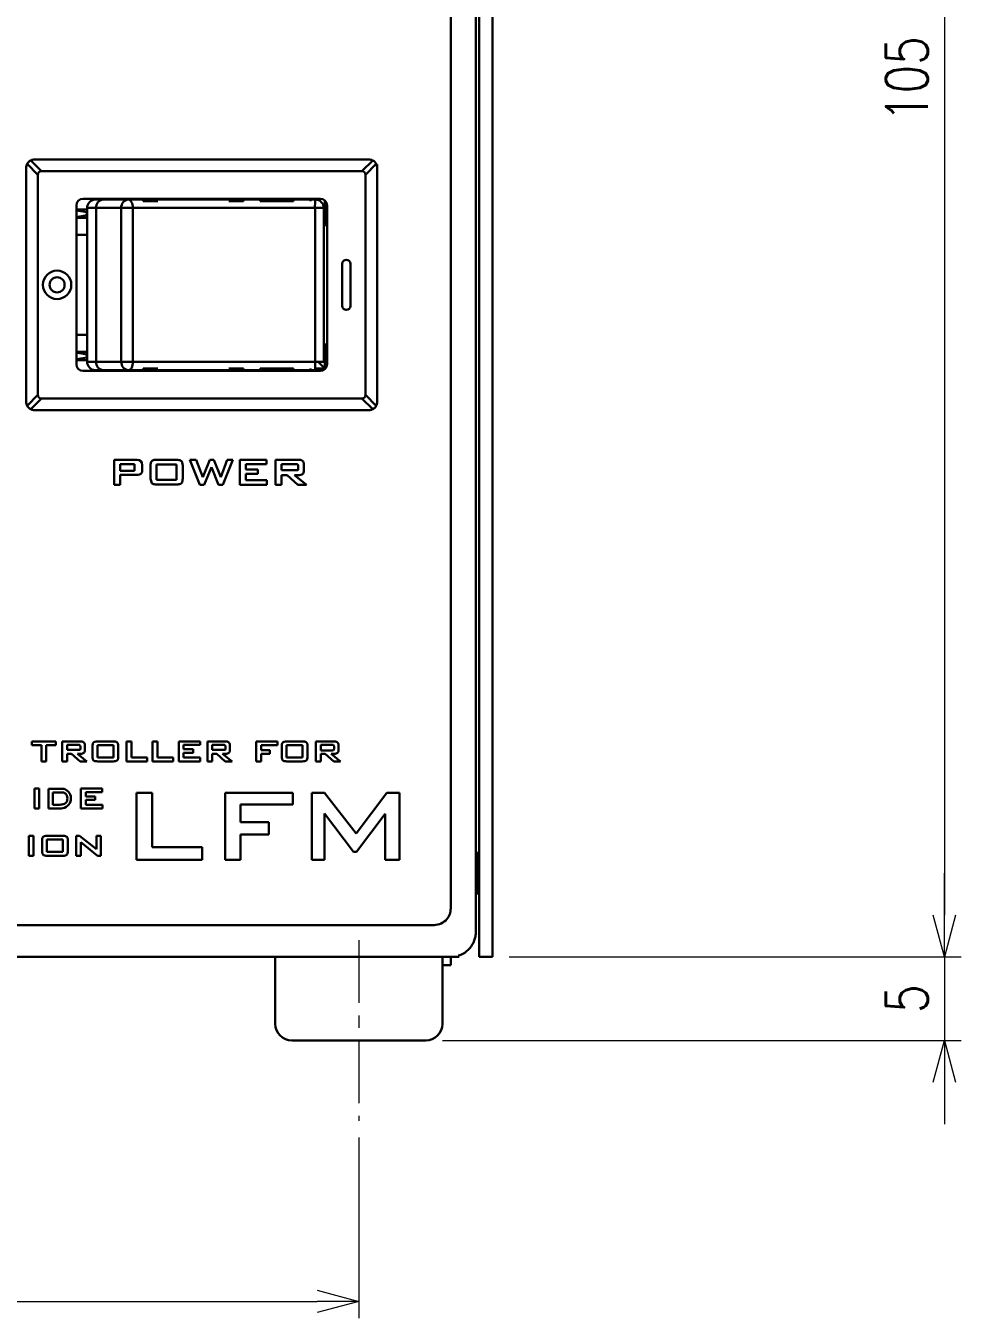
# Model space of a CAD drawing. Header units: millimetres. Extents: x 44 to 347, y 16 to 171.
# Drawn here: x 91.5 to 147.4, y 15.7 to 93 of the extents above; entities that cross this region are included whole.
import ezdxf

# ---------------------------------------------------------------- set-up
doc = ezdxf.new("R2010")
doc.units = ezdxf.units.MM
doc.linetypes.add('CENTER', pattern=[2, 1.25, -0.25, 0.25, -0.25])
doc.layers.get('0').update_dxf_attribs({"lineweight": 30})
doc.layers.get('Defpoints').update_dxf_attribs({"lineweight": 9})
doc.layers.add('2KD_寸法１', color=7, linetype='Continuous', lineweight=15)
doc.layers.add('2KD_寸法１ @ 1', color=7, linetype='Continuous', lineweight=15)
doc.styles.get("Standard").update_dxf_attribs({"font": 'simplex.shx', "width": 0.8, "bigfont": 'extfont.shx'})
doc.dimstyles.new('KD-STD', dxfattribs={"dimscale": 0, "dimtxt": 2.5, "dimasz": 2.5, "dimexe": 1, "dimexo": 1, "dimgap": 1, "dimtad": 1, "dimdsep": 46, "dimtxsty": 'Standard', "dimblk": 'OPEN30', "dimcen": 0, "dimadec": 0, "dimazin": 0, "dimtfac": 1, "dimtmove": 0, "dimatfit": 3, "dimldrblk": 'OPEN30', "dimfxl": 1, "dimtolj": 1, "dimtzin": 0, "dimlwd": 15, "dimlwe": 15, "dimarcsym": 0})

# ---------------------------------------------------------------- blocks, each defined once
blk = doc.blocks.new('_Open30')
at = {"lineweight": -2}
for p, q in [((-1, 0.268), (0, 0)), ((0, 0), (-1, -0.268)), ((0, 0), (-1, 0))]:
    blk.add_line(p, q, dxfattribs=at)
blk = doc.blocks.new('*D59')
at = {"layer": '2KD_寸法１', "color": 0, "lineweight": 15}
for p, q in [((119.182, 142.308), (147.417, 142.308)), ((146.417, 139.808), (146.417, 39.808)), ((120.382, 37.308), (147.417, 37.308))]:
    blk.add_line(p, q, dxfattribs=at)
at = {"layer": 'Defpoints', "color": 0}
for p in [(118.182, 142.308), (119.382, 37.308), (146.417, 37.308)]:
    blk.add_point(p, dxfattribs=at)
at = {"layer": '2KD_寸法１', "color": 0, "lineweight": 15, "xscale": 2.5, "yscale": 2.5, "zscale": 2.5}
for p, rotation in [((146.417, 142.308), 90), ((146.417, 37.308), 270)]:
    blk.add_blockref('_Open30', p, dxfattribs=dict(at, rotation=rotation))
at = {"layer": '2KD_寸法１', "color": 0, "insert": (144.167, 89.808), "char_height": 2.5, "attachment_point": 5, "rotation": 90}
blk.add_mtext('\\A1;105', dxfattribs=at)
blk = doc.blocks.new('*D60')
at = {"layer": '2KD_寸法１', "color": 0, "lineweight": 15}
for p, q in [((146.417, 39.808), (146.417, 42.308)), ((120.382, 37.308), (147.417, 37.308)), ((146.417, 37.308), (146.417, 32.308)), ((116.382, 32.308), (147.417, 32.308)), ((146.417, 29.808), (146.417, 27.308))]:
    blk.add_line(p, q, dxfattribs=at)
at = {"layer": 'Defpoints', "color": 0}
for p in [(119.382, 37.308), (115.382, 32.308), (146.417, 32.308)]:
    blk.add_point(p, dxfattribs=at)
at = {"layer": '2KD_寸法１', "color": 0, "lineweight": 15, "xscale": 2.5, "yscale": 2.5, "zscale": 2.5}
for p, rotation in [((146.417, 37.308), 270), ((146.417, 32.308), 90)]:
    blk.add_blockref('_Open30', p, dxfattribs=dict(at, rotation=rotation))
at = {"layer": '2KD_寸法１', "color": 0, "insert": (144.167, 34.808), "char_height": 2.5, "attachment_point": 5, "rotation": 90}
blk.add_mtext('\\A1;5', dxfattribs=at)
blk = doc.blocks.new('*D62')
at = {"layer": '2KD_寸法１', "color": 0, "lineweight": 15}
for p, q in [((52.382, 26.504), (52.382, 15.697)), ((111.382, 26.504), (111.382, 15.697)), ((54.882, 16.697), (108.882, 16.697))]:
    blk.add_line(p, q, dxfattribs=at)
at = {"layer": 'Defpoints', "color": 0}
for p in [(52.382, 27.504), (111.382, 27.504), (111.382, 16.697)]:
    blk.add_point(p, dxfattribs=at)
at = {"layer": '2KD_寸法１', "color": 0, "lineweight": 15, "xscale": 2.5, "yscale": 2.5, "zscale": 2.5, "rotation": 180}
blk.add_blockref('_Open30', (52.382, 16.697), dxfattribs=at)
at = {"layer": '2KD_寸法１', "color": 0, "lineweight": 15, "xscale": 2.5, "yscale": 2.5, "zscale": 2.5}
blk.add_blockref('_Open30', (111.382, 16.697), dxfattribs=at)
at = {"layer": '2KD_寸法１', "color": 0, "insert": (81.882, 18.947), "char_height": 2.5, "attachment_point": 5}
blk.add_mtext('\\A1;59', dxfattribs=at)
blk = doc.blocks.new('A$C5FB41904')
for p, q in [((36.7, 103.8), (36.7, 0)), ((37.5, 103.8), (37.5, 0)), ((36.5, 1.854), (36.5, 103)), ((35, 2.9), (35, 101.9)), ((9.6, 33.2), (9.6, 47.2)), ((9.657, 47.431), (10.3, 46.788)), ((10.512, 47), (9.869, 47.643)), ((10.1, 47.7), (30.1, 47.7)), ((30.331, 47.643), (29.688, 47)), ((29.9, 46.788), (30.543, 47.431)), ((30.601, 47.4), (30.558, 47.4)), ((30.6, 47.2), (30.6, 33.2)), ((30.601, 33.4), (30.601, 47.4)), ((10.3, 46.788), (10.3, 33.612)), ((29.688, 47), (10.512, 47)), ((29.9, 33.612), (29.9, 46.788)), ((12.6, 35.45), (12.6, 44.95)), ((13, 45.35), (27.2, 45.35)), ((13.6, 45.284), (13.6, 45.35)), ((13.715, 45.299), (14.21, 45.299)), ((14.21, 45.299), (15.721, 45.299)), ((15.6, 45.35), (15.6, 45.299)), ((16.6, 45.2), (16.6, 45.35)), ((17.475, 45.2), (16.6, 45.2)), ((19, 45.35), (19, 45.3)), ((21.2, 45.3), (21.2, 45.35)), ((22.6, 45.2), (21.725, 45.2)), ((22.6, 45.35), (22.6, 45.2)), ((23.6, 45.2), (23.6, 45.35)), ((25.6, 45.2), (23.6, 45.2)), ((25.6, 45.35), (25.6, 45.2)), ((26.6, 45.2), (26.6, 45.35)), ((27.475, 43.7), (27.475, 45.2)), ((27.6, 44.95), (27.6, 35.45)), ((12.6, 44.7), (13.245, 44.7)), ((12.6, 44.652), (13.225, 44.541)), ((13.225, 44.359), (12.6, 44.248)), ((13.246, 44.2), (12.6, 44.2)), ((13.225, 44.541), (13.225, 44.359)), ((13.245, 44.541), (13.225, 44.541)), ((13.225, 44.359), (13.245, 44.359)), ((13.777, 44.799), (13.245, 44.799)), ((13.245, 44.799), (13.247, 35.599)), ((13.777, 44.799), (15.288, 44.799)), ((13.779, 35.599), (13.777, 44.799)), ((15.288, 44.799), (15.988, 44.799)), ((15.288, 44.799), (15.289, 35.599)), ((15.988, 44.799), (26.88, 44.801)), ((15.989, 35.599), (15.988, 44.799)), ((26.88, 44.801), (26.881, 35.601)), ((27.399, 44.801), (26.88, 44.801)), ((27.401, 35.601), (27.399, 44.801)), ((27.475, 43.7), (27.4, 43.775)), ((27.4, 43.7), (27.475, 43.7)), ((12.6, 43.2), (13.246, 43.2)), ((28.5, 38.95), (28.5, 41.45)), ((29, 41.45), (29, 38.95)), ((13.247, 37.2), (12.6, 37.2)), ((27.475, 36.7), (27.401, 36.7)), ((27.475, 36.7), (27.401, 36.626)), ((27.475, 35.2), (27.475, 36.7)), ((12.6, 36.2), (13.247, 36.2)), ((12.6, 36.152), (13.225, 36.041)), ((13.225, 35.859), (12.6, 35.748)), ((13.247, 35.7), (12.6, 35.7)), ((13.225, 36.041), (13.225, 35.859)), ((13.247, 36.041), (13.225, 36.041)), ((13.225, 35.859), (13.247, 35.859)), ((13.779, 35.599), (13.247, 35.599)), ((15.289, 35.599), (13.779, 35.599)), ((15.989, 35.599), (15.289, 35.599)), ((26.881, 35.601), (15.989, 35.599)), ((26.881, 35.601), (27.401, 35.601)), ((27.475, 35.2), (27.074, 35.601)), ((27.2, 35.05), (13, 35.05)), ((13.6, 35.05), (13.6, 35.115)), ((13.717, 35.099), (14.212, 35.099)), ((14.212, 35.099), (15.722, 35.099)), ((15.6, 35.099), (15.6, 35.05)), ((16.6, 35.2), (17.475, 35.2)), ((16.6, 35.05), (16.6, 35.2)), ((19, 35.1), (19, 35.05)), ((21.2, 35.05), (21.2, 35.1)), ((21.725, 35.2), (22.6, 35.2)), ((22.6, 35.2), (22.6, 35.05)), ((23.6, 35.2), (25.6, 35.2)), ((23.6, 35.05), (23.6, 35.2)), ((25.6, 35.2), (25.6, 35.05)), ((26.6, 35.05), (26.6, 35.2)), ((26.889, 35.2), (27.475, 35.2)), ((10.3, 33.612), (9.657, 32.969)), ((9.869, 32.757), (10.512, 33.4)), ((10.512, 33.4), (29.688, 33.4)), ((29.688, 33.4), (30.331, 32.757)), ((30.543, 32.969), (29.9, 33.612)), ((30.6, 33.4), (30.601, 33.4)), ((30.1, 32.7), (10.1, 32.7)), ((16.247, 29.736), (14.854, 29.736)), ((14.854, 29.736), (14.854, 28.244)), ((15.213, 29.479), (15.213, 29.083)), ((16.082, 29.479), (15.213, 29.479)), ((16.082, 29.083), (16.082, 29.479)), ((16.547, 29.116), (16.547, 29.436)), ((17.033, 29.385), (17.033, 28.597)), ((17.397, 29.462), (17.397, 28.53)), ((18.599, 29.462), (17.397, 29.462)), ((18.575, 29.736), (17.421, 29.736)), ((18.599, 28.53), (18.599, 29.462)), ((18.962, 28.608), (18.962, 29.385)), ((19.767, 29.736), (19.386, 29.736)), ((19.386, 29.736), (19.992, 28.244)), ((20.158, 28.696), (19.767, 29.736)), ((20.578, 29.736), (20.158, 28.696)), ((20.828, 29.736), (20.578, 29.736)), ((21.245, 28.696), (20.828, 29.736)), ((21.629, 29.736), (21.245, 28.696)), ((21.359, 28.244), (21.958, 29.736)), ((21.958, 29.736), (21.629, 29.736)), ((23.975, 29.736), (22.375, 29.736)), ((22.375, 29.736), (22.375, 28.244)), ((22.742, 29.147), (22.742, 29.472)), ((22.742, 29.472), (23.975, 29.472)), ((23.975, 29.472), (23.975, 29.736)), ((25.863, 29.736), (24.519, 29.736)), ((24.519, 29.736), (24.519, 28.244)), ((24.878, 29.479), (24.878, 29.107)), ((25.708, 29.479), (24.878, 29.479)), ((26.213, 29.095), (26.213, 29.447)), ((15.213, 29.083), (16.082, 29.083)), ((15.213, 28.244), (15.213, 28.826)), ((15.213, 28.826), (16.198, 28.826)), ((20.242, 28.244), (20.68, 29.298)), ((20.68, 29.298), (21.111, 28.244)), ((23.46, 29.147), (22.742, 29.147)), ((22.742, 28.523), (22.742, 28.89)), ((22.742, 28.89), (23.46, 28.89)), ((23.46, 28.89), (23.46, 29.147)), ((24.878, 29.107), (25.852, 29.107)), ((24.878, 28.244), (24.878, 28.809)), ((24.878, 28.809), (25.221, 28.809)), ((25.221, 28.809), (25.846, 28.244)), ((26.368, 28.244), (25.658, 28.809)), ((25.658, 28.809), (25.863, 28.809)), ((25.873, 29.186), (25.873, 29.359)), ((14.854, 28.244), (15.213, 28.244)), ((17.033, 28.597), (17.112, 28.33)), ((17.397, 28.53), (18.599, 28.53)), ((17.421, 28.256), (18.575, 28.256)), ((19.992, 28.244), (20.242, 28.244)), ((21.111, 28.244), (21.359, 28.244)), ((22.375, 28.244), (23.994, 28.244)), ((23.994, 28.523), (22.742, 28.523)), ((23.994, 28.244), (23.994, 28.523)), ((24.519, 28.244), (24.878, 28.244)), ((25.846, 28.244), (26.368, 28.244)), ((11.38, 12.887), (9.935, 12.887)), ((9.935, 12.887), (9.935, 12.674)), ((9.935, 12.674), (10.511, 12.674)), ((10.511, 12.674), (10.511, 11.694)), ((10.802, 11.694), (10.802, 12.674)), ((10.802, 12.674), (11.38, 12.674)), ((11.38, 12.674), (11.38, 12.887)), ((12.832, 12.887), (11.757, 12.887)), ((11.757, 12.887), (11.757, 11.694)), ((12.044, 12.682), (12.044, 12.392)), ((12.708, 12.682), (12.044, 12.682)), ((12.044, 12.392), (12.828, 12.392)), ((12.841, 12.448), (12.841, 12.586)), ((13.112, 12.375), (13.112, 12.656)), ((13.566, 12.606), (13.566, 11.976)), ((13.856, 12.668), (13.856, 11.923)), ((14.818, 12.668), (13.856, 12.668)), ((14.799, 12.887), (13.876, 12.887)), ((14.818, 11.923), (14.818, 12.668)), ((15.109, 11.976), (15.109, 12.606)), ((15.901, 12.887), (15.607, 12.887)), ((15.607, 12.887), (15.607, 11.694)), ((15.901, 11.917), (15.901, 12.887)), ((17.458, 12.887), (17.165, 12.887)), ((17.165, 12.887), (17.165, 11.694)), ((17.458, 11.917), (17.458, 12.887)), ((20.002, 12.887), (18.722, 12.887)), ((18.722, 12.887), (18.722, 11.694)), ((19.015, 12.416), (19.015, 12.677)), ((19.015, 12.677), (20.002, 12.677)), ((19.59, 12.416), (19.015, 12.416)), ((19.59, 12.211), (19.59, 12.416)), ((20.002, 12.677), (20.002, 12.887)), ((21.512, 12.887), (20.437, 12.887)), ((20.437, 12.887), (20.437, 11.694)), ((20.724, 12.682), (20.724, 12.392)), ((21.388, 12.682), (20.724, 12.682)), ((20.724, 12.392), (21.508, 12.392)), ((21.521, 12.448), (21.521, 12.586)), ((21.792, 12.375), (21.792, 12.656)), ((24.631, 12.887), (23.364, 12.887)), ((23.364, 12.887), (23.364, 11.694)), ((23.658, 12.362), (23.658, 12.674)), ((23.658, 12.674), (24.631, 12.674)), ((24.631, 12.674), (24.631, 12.887)), ((24.886, 12.606), (24.886, 11.976)), ((25.176, 12.668), (25.176, 11.923)), ((26.138, 12.668), (25.176, 12.668)), ((26.119, 12.887), (25.196, 12.887)), ((26.138, 11.923), (26.138, 12.668)), ((26.429, 11.976), (26.429, 12.606)), ((28.008, 12.887), (26.934, 12.887)), ((26.934, 12.887), (26.934, 11.694)), ((27.22, 12.682), (27.22, 12.351)), ((27.884, 12.682), (27.22, 12.682)), ((28.017, 12.448), (28.017, 12.586)), ((28.288, 12.375), (28.288, 12.656)), ((10.511, 11.694), (10.802, 11.694)), ((11.757, 11.694), (12.044, 11.694)), ((12.044, 11.694), (12.044, 12.146)), ((12.044, 12.146), (12.318, 12.146)), ((12.318, 12.146), (12.819, 11.694)), ((13.236, 11.694), (12.668, 12.146)), ((12.668, 12.146), (12.832, 12.146)), ((12.819, 11.694), (13.236, 11.694)), ((13.856, 11.923), (14.818, 11.923)), ((13.876, 11.694), (14.799, 11.694)), ((15.607, 11.694), (16.837, 11.694)), ((16.837, 11.917), (15.901, 11.917)), ((16.837, 11.694), (16.837, 11.917)), ((17.165, 11.694), (18.394, 11.694)), ((18.394, 11.917), (17.458, 11.917)), ((18.394, 11.694), (18.394, 11.917)), ((18.722, 11.694), (20.017, 11.694)), ((19.015, 11.917), (19.015, 12.211)), ((19.015, 12.211), (19.59, 12.211)), ((20.017, 11.917), (19.015, 11.917)), ((20.017, 11.694), (20.017, 11.917)), ((20.437, 11.694), (20.724, 11.694)), ((20.724, 11.694), (20.724, 12.146)), ((20.724, 12.146), (20.998, 12.146)), ((20.998, 12.146), (21.499, 11.694)), ((21.916, 11.694), (21.348, 12.146)), ((21.348, 12.146), (21.512, 12.146)), ((21.499, 11.694), (21.916, 11.694)), ((23.364, 11.694), (23.658, 11.694)), ((24.182, 12.362), (23.658, 12.362)), ((23.658, 11.694), (23.658, 12.14)), ((23.658, 12.14), (24.182, 12.14)), ((24.182, 12.14), (24.182, 12.362)), ((25.176, 11.923), (26.138, 11.923)), ((25.196, 11.694), (26.119, 11.694)), ((26.934, 11.694), (27.22, 11.694)), ((27.22, 12.351), (27.884, 12.351)), ((27.22, 11.694), (27.22, 12.146)), ((27.22, 12.146), (27.494, 12.146)), ((27.494, 12.146), (27.995, 11.694)), ((28.412, 11.694), (27.844, 12.146)), ((27.844, 12.146), (28.008, 12.146)), ((27.995, 11.694), (28.412, 11.694)), ((10.376, 10.065), (10.087, 10.065)), ((10.087, 10.065), (10.087, 8.872)), ((10.376, 8.872), (10.376, 10.065)), ((11.847, 10.05), (10.931, 10.05)), ((10.931, 10.05), (10.931, 8.885)), ((14.147, 10.065), (12.867, 10.065)), ((12.867, 10.065), (12.867, 8.872)), ((14.147, 9.854), (14.147, 10.065)), ((11.202, 9.842), (11.202, 9.104)), ((11.683, 9.842), (11.202, 9.842)), ((13.16, 9.594), (13.16, 9.854)), ((13.16, 9.854), (14.147, 9.854)), ((13.735, 9.594), (13.16, 9.594)), ((13.16, 9.095), (13.16, 9.389)), ((13.16, 9.389), (13.735, 9.389)), ((13.735, 9.389), (13.735, 9.594)), ((17.127, 9.809), (16.195, 9.809)), ((16.195, 9.809), (16.195, 5.803)), ((17.127, 6.557), (17.127, 9.809)), ((25.548, 9.809), (21.497, 9.809)), ((21.497, 9.809), (21.497, 5.803)), ((25.548, 9.108), (25.548, 9.809)), ((27.45, 9.809), (26.697, 9.809)), ((26.697, 9.809), (26.697, 5.803)), ((29.338, 7.387), (27.45, 9.809)), ((31.183, 9.809), (29.338, 7.387)), ((31.93, 9.809), (31.183, 9.809)), ((31.93, 5.803), (31.93, 9.809)), ((10.087, 8.872), (10.376, 8.872)), ((10.931, 8.885), (11.683, 8.885)), ((11.202, 9.104), (11.552, 9.104)), ((12.867, 8.872), (14.162, 8.872)), ((14.162, 9.095), (13.16, 9.095)), ((14.162, 8.872), (14.162, 9.095)), ((22.429, 8.054), (22.429, 9.108)), ((22.429, 9.108), (25.548, 9.108)), ((27.45, 8.581), (29.175, 6.284)), ((27.45, 5.803), (27.45, 8.581)), ((29.36, 6.284), (31.066, 8.552)), ((31.066, 8.552), (31.066, 5.803)), ((24.115, 8.054), (22.429, 8.054)), ((24.115, 7.323), (24.115, 8.054)), ((10.046, 7.243), (9.756, 7.243)), ((9.756, 7.243), (9.756, 6.05)), ((10.046, 6.05), (10.046, 7.243)), ((10.549, 6.962), (10.549, 6.332)), ((10.839, 7.024), (10.839, 6.278)), ((11.801, 7.024), (10.839, 7.024)), ((11.782, 7.243), (10.859, 7.243)), ((11.801, 6.278), (11.801, 7.024)), ((12.092, 6.332), (12.092, 6.962)), ((12.795, 7.243), (12.595, 7.243)), ((12.595, 7.243), (12.595, 6.05)), ((13.808, 6.451), (12.795, 7.243)), ((14.071, 7.243), (13.808, 7.243)), ((13.808, 7.243), (13.808, 6.451)), ((14.071, 6.05), (14.071, 7.243)), ((22.429, 5.803), (22.429, 7.323)), ((22.429, 7.323), (24.115, 7.323)), ((10.839, 6.278), (11.801, 6.278)), ((12.86, 6.05), (12.86, 6.854)), ((12.86, 6.854), (13.87, 6.05)), ((20.133, 6.557), (17.127, 6.557)), ((20.133, 5.803), (20.133, 6.557)), ((29.175, 6.284), (29.36, 6.284)), ((36.7, 6.3), (36.635, 6.235)), ((36.635, 6.235), (36.635, 3.765)), ((9.756, 6.05), (10.046, 6.05)), ((10.859, 6.05), (11.782, 6.05)), ((12.595, 6.05), (12.86, 6.05)), ((13.87, 6.05), (14.071, 6.05)), ((16.195, 5.803), (20.133, 5.803)), ((21.497, 5.803), (22.429, 5.803)), ((26.697, 5.803), (27.45, 5.803)), ((31.066, 5.803), (31.93, 5.803)), ((36.635, 3.765), (36.7, 3.7)), ((-34, 1.9), (34, 1.9)), ((36.5, 1.5), (36.5, 1.854)), ((35, 0), (-35, 0)), ((24.5, 0), (24.5, -4)), ((34.5, -4), (34.5, 0)), ((35, -0.5), (35, 0)), ((35.5, 0), (35, 0)), ((37.5, 0), (36.7, 0)), ((35, -0.5), (34.5, -0.5)), ((33.5, -5), (25.5, -5))]:
    blk.add_line(p, q)
at = {"flags": 128}
for points in [[(15.721, 45.299), (15.773, 45.29), (15.823, 45.261), (15.869, 45.215), (15.909, 45.153), (15.943, 45.077), (15.967, 44.991), (15.982, 44.897), (15.988, 44.799)], [(15.989, 35.599), (15.984, 35.502), (15.969, 35.408), (15.944, 35.321), (15.911, 35.246), (15.871, 35.184), (15.825, 35.137), (15.775, 35.109), (15.722, 35.099)]]:
    blk.add_lwpolyline(points, dxfattribs=at)
for radius in [0.85, 0.45]:
    blk.add_circle((11.45, 40.2), radius)
for centre, radius, start, end in [((10.1, 47.2), 0.5, 152.4576, 180), ((10.1, 47.2), 0.5, 90, 117.5424), ((30.1, 47.2), 0.5, 62.4576, 90), ((30.1, 47.2), 0.5, 0, 27.5424), ((13, 44.95), 0.4, 90, 180), ((13.731, 44.814), 0.485, 91.87297, 181.75906), ((14.246, 44.83), 0.47, 94.41121, 183.82076), ((15.757, 44.83), 0.47, 94.41121, 183.82076), ((30.061, 44.927), 3.184, 173.24331, 182.25649), ((26.899, 44.801), 0.5, 0.0102, 90.0102), ((27.2, 44.95), 0.4, 0, 90), ((28.75, 41.45), 0.25, 0, 180), ((28.75, 38.95), 0.25, 180, 0), ((13.732, 35.584), 0.485, 178.26134, 268.14743), ((14.248, 35.568), 0.47, 176.19964, 265.60919), ((15.758, 35.568), 0.47, 176.19964, 265.60919), ((30.063, 35.477), 3.184, 177.76391, 186.77709), ((13, 35.45), 0.4, 180, 270), ((27.2, 35.45), 0.4, 270, 0), ((10.1, 33.2), 0.5, 180, 207.5424), ((10.1, 33.2), 0.5, 242.4576, 270), ((30.1, 33.2), 0.5, 270, 297.5424), ((30.1, 33.2), 0.5, 332.4576, 0), ((16.247, 29.436), 0.3, 0, 90), ((11.683, 9.479), 0.594, 270, 73.95377), ((36.422, 6.447), 0.3, 284.97397, 315), ((36.422, 3.553), 0.3, 45, 75.02603), ((25.5, -4), 1, 180, 270), ((33.5, -4), 1, 270, 0)]:
    blk.add_arc(centre, radius, start, end)
for centre, major_axis, start_param, end_param in [((10.724, 46.576), (-0.367, 0.367), 5.759587, 6.806784), ((29.476, 46.576), (-0.367, -0.367), 2.617994, 3.665191), ((10.724, 33.824), (-0.367, -0.367), 5.759587, 6.806784), ((29.476, 33.824), (-0.367, 0.367), 2.617994, 3.665191)]:
    blk.add_ellipse(centre, major_axis=major_axis, ratio=0.57735, start_param=start_param, end_param=end_param)
for points, knots in [([(9.657, 47.431), (9.673, 47.459), (9.705, 47.513), (9.781, 47.591), (9.838, 47.625), (9.869, 47.643)], [0, 0, 0, 0, 0.321901, 0.643758, 1, 1, 1, 1]), ([(30.331, 47.643), (30.359, 47.627), (30.413, 47.595), (30.491, 47.519), (30.525, 47.462), (30.543, 47.431)], [0, 0, 0, 0, 0.321901, 0.643758, 1, 1, 1, 1]), ([(15.721, 45.299), (16.566, 45.299), (18.268, 45.3), (21.066, 45.3), (23.964, 45.301), (25.925, 45.301), (26.899, 45.301)], [0, 0, 0, 0, 0.248576, 0.5, 0.751424, 1, 1, 1, 1]), ([(15.722, 35.099), (16.568, 35.099), (18.27, 35.1), (21.068, 35.1), (23.966, 35.101), (25.926, 35.101), (26.901, 35.101)], [0, 0, 0, 0, 0.248576, 0.5, 0.751424, 1, 1, 1, 1]), ([(9.869, 32.757), (9.841, 32.773), (9.787, 32.805), (9.709, 32.881), (9.675, 32.938), (9.657, 32.969)], [0, 0, 0, 0, 0.321901, 0.643758, 1, 1, 1, 1]), ([(30.543, 32.969), (30.527, 32.941), (30.495, 32.887), (30.419, 32.809), (30.362, 32.775), (30.331, 32.757)], [0, 0, 0, 0, 0.321901, 0.643758, 1, 1, 1, 1]), ([(17.112, 29.662), (17.099, 29.645), (17.068, 29.609), (17.038, 29.513), (17.035, 29.436), (17.033, 29.385)], [0, 0, 0, 0, 0.217046, 0.475944, 1, 1, 1, 1]), ([(17.421, 29.736), (17.35, 29.734), (17.259, 29.731), (17.156, 29.695), (17.126, 29.672), (17.112, 29.662)], [0, 0, 0, 0, 0.65344, 0.841479, 1, 1, 1, 1]), ([(18.884, 29.662), (18.866, 29.675), (18.825, 29.704), (18.719, 29.731), (18.633, 29.734), (18.575, 29.736)], [0, 0, 0, 0, 0.204822, 0.462338, 1, 1, 1, 1]), ([(18.962, 29.385), (18.96, 29.448), (18.956, 29.53), (18.918, 29.623), (18.895, 29.649), (18.884, 29.662)], [0, 0, 0, 0, 0.64132, 0.832497, 1, 1, 1, 1]), ([(25.838, 29.452), (25.83, 29.457), (25.812, 29.467), (25.768, 29.477), (25.732, 29.479), (25.708, 29.479)], [0, 0, 0, 0, 0.20551, 0.464472, 1, 1, 1, 1]), ([(25.873, 29.359), (25.873, 29.37), (25.872, 29.391), (25.864, 29.418), (25.853, 29.438), (25.843, 29.447), (25.838, 29.452)], [0, 0, 0, 0, 0.329392, 0.611087, 0.809749, 1, 1, 1, 1]), ([(26.13, 29.668), (26.113, 29.68), (26.074, 29.705), (25.983, 29.731), (25.911, 29.734), (25.863, 29.736)], [0, 0, 0, 0, 0.225819, 0.488358, 1, 1, 1, 1]), ([(26.213, 29.447), (26.212, 29.473), (26.21, 29.522), (26.189, 29.603), (26.152, 29.644), (26.13, 29.668)], [0, 0, 0, 0, 0.32666, 0.608705, 1, 1, 1, 1]), ([(16.198, 28.826), (16.258, 28.827), (16.353, 28.829), (16.434, 28.877), (16.465, 28.894)], [0, 0, 0, 0, 0.629298, 1, 1, 1, 1]), ([(16.465, 28.894), (16.479, 28.909), (16.508, 28.938), (16.541, 29.014), (16.545, 29.076), (16.547, 29.116)], [0, 0, 0, 0, 0.24619, 0.509238, 1, 1, 1, 1]), ([(18.884, 28.33), (18.898, 28.347), (18.928, 28.383), (18.957, 28.479), (18.96, 28.556), (18.962, 28.608)], [0, 0, 0, 0, 0.216303, 0.475126, 1, 1, 1, 1]), ([(25.852, 29.107), (25.859, 29.12), (25.872, 29.145), (25.873, 29.173), (25.873, 29.186)], [0, 0, 0, 0, 0.508966, 1, 1, 1, 1]), ([(25.863, 28.809), (25.923, 28.81), (26.018, 28.812), (26.1, 28.859), (26.13, 28.876)], [0, 0, 0, 0, 0.630397, 1, 1, 1, 1]), ([(26.13, 28.876), (26.144, 28.89), (26.174, 28.919), (26.207, 28.995), (26.211, 29.056), (26.213, 29.095)], [0, 0, 0, 0, 0.246935, 0.510165, 1, 1, 1, 1]), ([(17.112, 28.33), (17.13, 28.317), (17.171, 28.288), (17.278, 28.261), (17.363, 28.258), (17.421, 28.256)], [0, 0, 0, 0, 0.206024, 0.463578, 1, 1, 1, 1]), ([(18.575, 28.256), (18.646, 28.259), (18.738, 28.262), (18.841, 28.297), (18.871, 28.32), (18.884, 28.33)], [0, 0, 0, 0, 0.654782, 0.842521, 1, 1, 1, 1]), ([(12.812, 12.66), (12.806, 12.664), (12.791, 12.673), (12.756, 12.681), (12.727, 12.681), (12.708, 12.682)], [0, 0, 0, 0, 0.208485, 0.467595, 1, 1, 1, 1]), ([(12.841, 12.586), (12.84, 12.595), (12.839, 12.611), (12.832, 12.638), (12.82, 12.652), (12.812, 12.66)], [0, 0, 0, 0, 0.328914, 0.611442, 1, 1, 1, 1]), ([(12.828, 12.392), (12.832, 12.401), (12.84, 12.419), (12.84, 12.438), (12.841, 12.448)], [0, 0, 0, 0, 0.516599, 1, 1, 1, 1]), ([(13.046, 12.833), (13.032, 12.842), (13.001, 12.863), (12.928, 12.883), (12.87, 12.886), (12.832, 12.887)], [0, 0, 0, 0, 0.226529, 0.489811, 1, 1, 1, 1]), ([(13.112, 12.656), (13.111, 12.677), (13.109, 12.716), (13.093, 12.781), (13.063, 12.814), (13.046, 12.833)], [0, 0, 0, 0, 0.326451, 0.608766, 1, 1, 1, 1]), ([(13.046, 12.2), (13.057, 12.211), (13.081, 12.234), (13.107, 12.294), (13.11, 12.343), (13.112, 12.375)], [0, 0, 0, 0, 0.246783, 0.509758, 1, 1, 1, 1]), ([(13.629, 12.828), (13.618, 12.815), (13.593, 12.786), (13.57, 12.709), (13.567, 12.647), (13.566, 12.606)], [0, 0, 0, 0, 0.218002, 0.476313, 1, 1, 1, 1]), ([(13.876, 12.887), (13.819, 12.886), (13.746, 12.883), (13.664, 12.855), (13.64, 12.836), (13.629, 12.828)], [0, 0, 0, 0, 0.654256, 0.84192, 1, 1, 1, 1]), ([(15.046, 12.828), (15.031, 12.839), (14.999, 12.862), (14.914, 12.883), (14.845, 12.886), (14.799, 12.887)], [0, 0, 0, 0, 0.205451, 0.462682, 1, 1, 1, 1]), ([(15.109, 12.606), (15.107, 12.657), (15.104, 12.723), (15.074, 12.797), (15.055, 12.818), (15.046, 12.828)], [0, 0, 0, 0, 0.639746, 0.830885, 1, 1, 1, 1]), ([(21.492, 12.66), (21.486, 12.664), (21.471, 12.673), (21.436, 12.681), (21.407, 12.681), (21.388, 12.682)], [0, 0, 0, 0, 0.208485, 0.467595, 1, 1, 1, 1]), ([(21.521, 12.586), (21.52, 12.595), (21.519, 12.611), (21.512, 12.638), (21.5, 12.652), (21.492, 12.66)], [0, 0, 0, 0, 0.328914, 0.611442, 1, 1, 1, 1]), ([(21.508, 12.392), (21.512, 12.401), (21.52, 12.419), (21.52, 12.438), (21.521, 12.448)], [0, 0, 0, 0, 0.516599, 1, 1, 1, 1]), ([(21.726, 12.833), (21.712, 12.842), (21.681, 12.863), (21.608, 12.883), (21.55, 12.886), (21.512, 12.887)], [0, 0, 0, 0, 0.226529, 0.489811, 1, 1, 1, 1]), ([(21.792, 12.656), (21.791, 12.677), (21.789, 12.716), (21.773, 12.781), (21.743, 12.814), (21.726, 12.833)], [0, 0, 0, 0, 0.326451, 0.608766, 1, 1, 1, 1]), ([(21.726, 12.2), (21.737, 12.211), (21.761, 12.234), (21.787, 12.294), (21.79, 12.343), (21.792, 12.375)], [0, 0, 0, 0, 0.246783, 0.509758, 1, 1, 1, 1]), ([(24.949, 12.828), (24.938, 12.815), (24.913, 12.786), (24.89, 12.709), (24.887, 12.647), (24.886, 12.606)], [0, 0, 0, 0, 0.218002, 0.476313, 1, 1, 1, 1]), ([(25.196, 12.887), (25.139, 12.886), (25.066, 12.883), (24.984, 12.855), (24.96, 12.836), (24.949, 12.828)], [0, 0, 0, 0, 0.654256, 0.84192, 1, 1, 1, 1]), ([(26.366, 12.828), (26.351, 12.839), (26.319, 12.862), (26.234, 12.883), (26.165, 12.886), (26.119, 12.887)], [0, 0, 0, 0, 0.205451, 0.462682, 1, 1, 1, 1]), ([(26.429, 12.606), (26.427, 12.657), (26.424, 12.723), (26.394, 12.797), (26.375, 12.818), (26.366, 12.828)], [0, 0, 0, 0, 0.639746, 0.830885, 1, 1, 1, 1]), ([(27.988, 12.66), (27.982, 12.664), (27.968, 12.673), (27.932, 12.681), (27.904, 12.681), (27.884, 12.682)], [0, 0, 0, 0, 0.208485, 0.467595, 1, 1, 1, 1]), ([(27.884, 12.351), (27.908, 12.352), (27.938, 12.353), (27.973, 12.363), (27.984, 12.37), (27.988, 12.373)], [0, 0, 0, 0, 0.649946, 0.839673, 1, 1, 1, 1]), ([(28.017, 12.586), (28.016, 12.595), (28.016, 12.611), (28.008, 12.638), (27.996, 12.652), (27.988, 12.66)], [0, 0, 0, 0, 0.328914, 0.611442, 1, 1, 1, 1]), ([(27.988, 12.373), (27.993, 12.378), (28.003, 12.388), (28.015, 12.413), (28.016, 12.434), (28.017, 12.448)], [0, 0, 0, 0, 0.243996, 0.506565, 1, 1, 1, 1]), ([(28.222, 12.833), (28.208, 12.842), (28.177, 12.863), (28.104, 12.883), (28.047, 12.886), (28.008, 12.887)], [0, 0, 0, 0, 0.226529, 0.489811, 1, 1, 1, 1]), ([(28.288, 12.656), (28.287, 12.677), (28.286, 12.716), (28.269, 12.781), (28.239, 12.814), (28.222, 12.833)], [0, 0, 0, 0, 0.326451, 0.608766, 1, 1, 1, 1]), ([(28.222, 12.2), (28.233, 12.211), (28.257, 12.234), (28.283, 12.294), (28.286, 12.343), (28.288, 12.375)], [0, 0, 0, 0, 0.246783, 0.509758, 1, 1, 1, 1]), ([(12.832, 12.146), (12.88, 12.147), (12.956, 12.148), (13.022, 12.186), (13.046, 12.2)], [0, 0, 0, 0, 0.629294, 1, 1, 1, 1]), ([(13.566, 11.976), (13.568, 11.925), (13.57, 11.859), (13.601, 11.785), (13.62, 11.763), (13.629, 11.753)], [0, 0, 0, 0, 0.6405, 0.831526, 1, 1, 1, 1]), ([(13.629, 11.753), (13.643, 11.743), (13.676, 11.719), (13.761, 11.698), (13.829, 11.696), (13.876, 11.694)], [0, 0, 0, 0, 0.205451, 0.462682, 1, 1, 1, 1]), ([(14.799, 11.694), (14.856, 11.696), (14.929, 11.698), (15.011, 11.727), (15.035, 11.745), (15.046, 11.753)], [0, 0, 0, 0, 0.654256, 0.84192, 1, 1, 1, 1]), ([(15.046, 11.753), (15.057, 11.767), (15.081, 11.796), (15.105, 11.873), (15.107, 11.935), (15.109, 11.976)], [0, 0, 0, 0, 0.217284, 0.475665, 1, 1, 1, 1]), ([(21.512, 12.146), (21.56, 12.147), (21.636, 12.148), (21.702, 12.186), (21.726, 12.2)], [0, 0, 0, 0, 0.629294, 1, 1, 1, 1]), ([(24.886, 11.976), (24.888, 11.925), (24.89, 11.859), (24.921, 11.785), (24.94, 11.763), (24.949, 11.753)], [0, 0, 0, 0, 0.6405, 0.831526, 1, 1, 1, 1]), ([(24.949, 11.753), (24.963, 11.743), (24.996, 11.719), (25.081, 11.698), (25.149, 11.696), (25.196, 11.694)], [0, 0, 0, 0, 0.205451, 0.462682, 1, 1, 1, 1]), ([(26.119, 11.694), (26.176, 11.696), (26.249, 11.698), (26.331, 11.727), (26.355, 11.745), (26.366, 11.753)], [0, 0, 0, 0, 0.654256, 0.84192, 1, 1, 1, 1]), ([(26.366, 11.753), (26.377, 11.767), (26.401, 11.796), (26.425, 11.873), (26.427, 11.935), (26.429, 11.976)], [0, 0, 0, 0, 0.217284, 0.475665, 1, 1, 1, 1]), ([(28.008, 12.146), (28.056, 12.147), (28.133, 12.148), (28.198, 12.186), (28.222, 12.2)], [0, 0, 0, 0, 0.629294, 1, 1, 1, 1]), ([(11.969, 9.75), (11.949, 9.766), (11.908, 9.799), (11.81, 9.835), (11.733, 9.839), (11.683, 9.842)], [0, 0, 0, 0, 0.246786, 0.512451, 1, 1, 1, 1]), ([(11.949, 9.192), (11.969, 9.21), (12.011, 9.247), (12.058, 9.346), (12.063, 9.427), (12.066, 9.479)], [0, 0, 0, 0, 0.251014, 0.513981, 1, 1, 1, 1]), ([(12.066, 9.479), (12.063, 9.54), (12.057, 9.641), (11.994, 9.719), (11.969, 9.75)], [0, 0, 0, 0, 0.597265, 1, 1, 1, 1]), ([(11.552, 9.104), (11.642, 9.105), (11.782, 9.106), (11.905, 9.169), (11.949, 9.192)], [0, 0, 0, 0, 0.641858, 1, 1, 1, 1]), ([(10.612, 7.184), (10.601, 7.17), (10.577, 7.141), (10.553, 7.065), (10.55, 7.003), (10.549, 6.962)], [0, 0, 0, 0, 0.218002, 0.476313, 1, 1, 1, 1]), ([(10.859, 7.243), (10.802, 7.241), (10.729, 7.239), (10.647, 7.21), (10.623, 7.192), (10.612, 7.184)], [0, 0, 0, 0, 0.654256, 0.84192, 1, 1, 1, 1]), ([(11.997, 7.206), (11.964, 7.218), (11.894, 7.242), (11.82, 7.243), (11.782, 7.243)], [0, 0, 0, 0, 0.482891, 1, 1, 1, 1]), ([(12.092, 6.962), (12.091, 6.995), (12.089, 7.055), (12.069, 7.129), (12.038, 7.181), (12.01, 7.198), (11.997, 7.206)], [0, 0, 0, 0, 0.364952, 0.650892, 0.834235, 1, 1, 1, 1]), ([(10.549, 6.332), (10.551, 6.281), (10.553, 6.214), (10.584, 6.14), (10.603, 6.119), (10.612, 6.109)], [0, 0, 0, 0, 0.6405, 0.831526, 1, 1, 1, 1]), ([(12.028, 6.109), (12.039, 6.122), (12.064, 6.151), (12.088, 6.228), (12.09, 6.29), (12.092, 6.332)], [0, 0, 0, 0, 0.217433, 0.475986, 1, 1, 1, 1]), ([(10.612, 6.109), (10.627, 6.098), (10.659, 6.075), (10.744, 6.053), (10.812, 6.051), (10.859, 6.05)], [0, 0, 0, 0, 0.205451, 0.462682, 1, 1, 1, 1]), ([(11.782, 6.05), (11.838, 6.051), (11.911, 6.054), (11.993, 6.082), (12.017, 6.1), (12.028, 6.109)], [0, 0, 0, 0, 0.651763, 0.840348, 1, 1, 1, 1]), ([(34, 1.9), (34.149, 1.919), (34.442, 1.957), (34.767, 2.224), (34.964, 2.55), (34.988, 2.782), (35, 2.9)], [0, 0, 0, 0, 0.283774, 0.557951, 0.775038, 1, 1, 1, 1]), ([(35.449, 0.074), (35.459, 0.075), (35.644, 0.104), (35.961, 0.32), (36.315, 0.713), (36.48, 1.142), (36.495, 1.409), (36.5, 1.5)], [0, 0, 0, 0, 0.016217, 0.295944, 0.575685, 0.855426, 1, 1, 1, 1])]:
    blk.add_open_spline(points, degree=3, knots=knots)

msp = doc.modelspace()

# ---------------------------------------------------------------- linework, layer by layer
at = {"layer": '2KD_寸法１', "linetype": 'CENTER', "ltscale": 3}
msp.add_line((111.382, 38.308), (111.382, 27.504), dxfattribs=at)

# ---------------------------------------------------------------- block references
msp.add_blockref('A$C5FB41904', (81.882, 37.308))

# ---------------------------------------------------------------- dimensions: what is measured, and where the dimension line sits
at = {"layer": '2KD_寸法１ @ 1'}
for base, p1, p2, picture, middle in [((146.417, 37.308), (118.182, 142.308), (119.382, 37.308), '*D59', (144.167, 89.808)), ((146.417, 32.308), (119.382, 37.308), (115.382, 32.308), '*D60', (144.167, 34.808))]:
    dim = msp.add_linear_dim(base=base, p1=p1, p2=p2, angle=90, dimstyle='KD-STD', override={"dimscale": 1, "dimtix": 0, "dimtofl": 1, "dimtmove": 0, "dimatfit": 3}, dxfattribs=at)
    dim.commit()
    dim.dimension.update_dxf_attribs({"geometry": picture, "text_midpoint": middle})
dim = msp.add_linear_dim(base=(111.382, 16.697), p1=(52.382, 27.504), p2=(111.382, 27.504), dimstyle='KD-STD', override={"dimscale": 1, "dimtix": 0, "dimtofl": 1, "dimtmove": 0, "dimatfit": 3}, dxfattribs=at)
dim.commit()
dim.dimension.update_dxf_attribs({"geometry": '*D62', "text_midpoint": (81.882, 18.947)})

doc.saveas('drawing.dxf')
